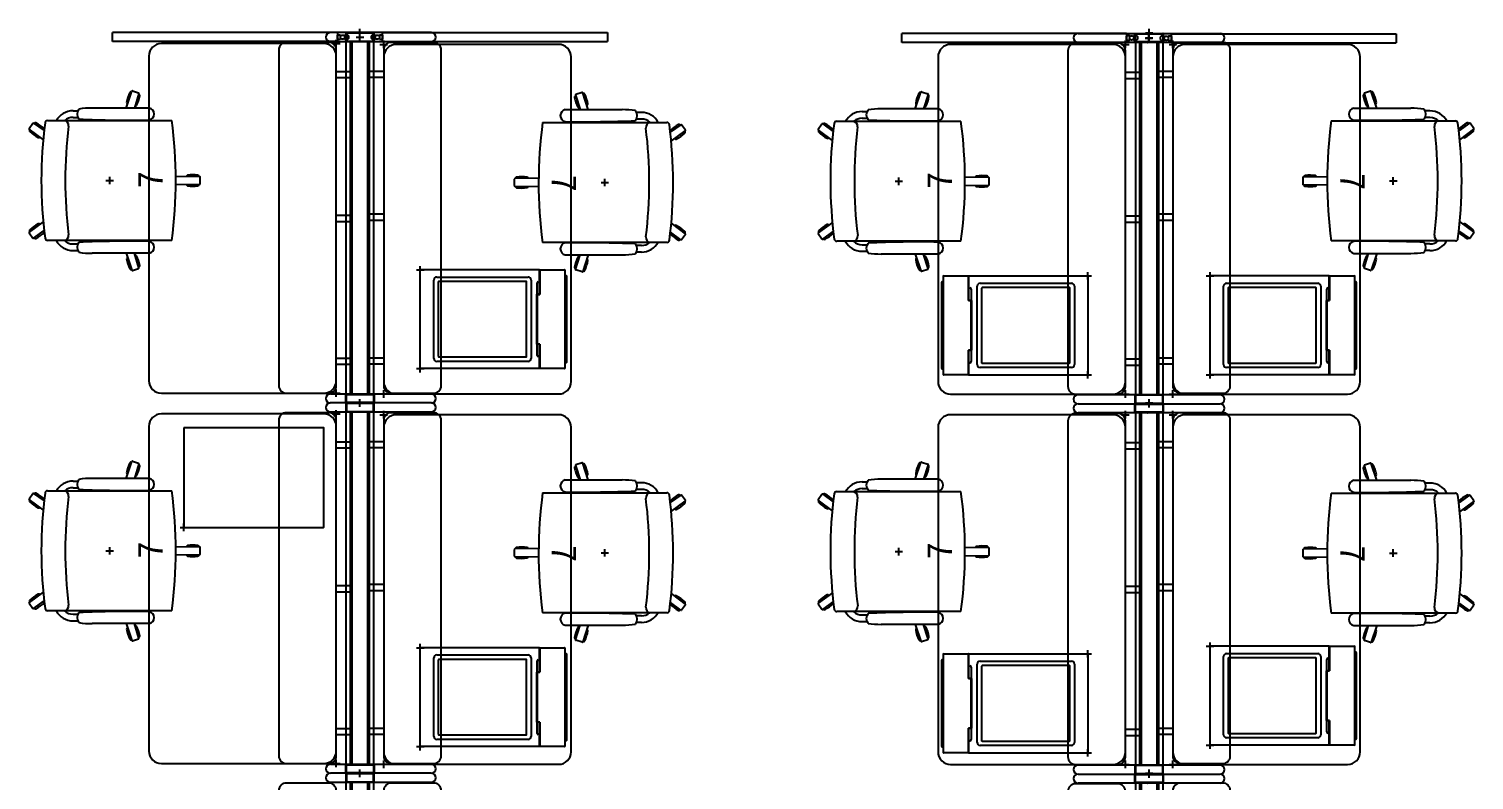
# Model space of a CAD drawing. Header units: millimetres. Extents: x 10479 to 135323, y 879012 to 965592.
# Drawn here: x 40773 to 46559, y 943105 to 946113 of the extents above; entities that cross this region are included whole.
import ezdxf
from ezdxf.enums import TextEntityAlignment as Align

# ---------------------------------------------------------------- set-up
doc = ezdxf.new("R2010")
doc.units = ezdxf.units.MM
doc.header["$PDMODE"] = 2
doc.header["$PDSIZE"] = 15
doc.linetypes.add('03-A31 아트페어 전시관 단면도$0$1층 평면도$0$1층배치도$0$PHANTOM2', pattern=[1.25, 0.625, -0.125, 0.125, -0.125, 0.125, -0.125])
for name, color, linetype in [('$2d', 7, 'Continuous'), ('$2dpanl', 1, 'Continuous'), ('$point', 6, 'Continuous'), ('보루네오', 140, 'Continuous'), ('퍼시스', 210, 'Continuous'), ('퍼시스물량산출제외', 7, 'Continuous')]:
    doc.layers.add(name, color=color, linetype=linetype)

# ---------------------------------------------------------------- blocks, each defined once
blk = doc.blocks.new('GFN142WA')
at = {"layer": '$2dpanl', "color": 0}
for p, q in [((2.273736754432321e-13, -55.5), (2.273736754432321e-13, 118.5)), ((36.00000000000023, 118.5000172114005), (36.00000000000023, 55.5)), ((1447.000000000001, 118.5000172114005), (1447.000000000001, 55.5)), ((1483.000000000001, -55.5), (1483.000000000001, 118.5)), ((1.000000000000227, 56.5), (1.200000000000955, 56.5)), ((1.200000000000955, 56.5), (34.80000000000041, 56.5)), ((2.200000000000955, -54.5), (2.200000000000955, 54.5)), ((2.200000000000955, 54.5), (33.80000000000041, 54.5)), ((33.80000000000041, 54.5), (33.80000000000041, -54.5)), ((34.80000000000041, 56.5), (35.00000000000023, 56.5)), ((36.00000000000023, 55.5), (36.00000000000023, 6)), ((36.00000000000045, 55), (1447.000000000001, 55)), ((36.00000000000045, 38), (1447.000000000001, 38)), ((36.00000000000045, 31.5), (1447.000000000001, 31.5)), ((36.00000000000023, 6), (36.00000000000023, -6)), ((1447.000000000001, 55.5), (1447.000000000001, 6)), ((1447.000000000001, 6), (1447.000000000001, -6)), ((1448.200000000001, 56.5), (1448.000000000001, 56.5)), ((1481.8, 56.5), (1448.200000000001, 56.5)), ((1449.200000000001, 54.5), (1449.200000000001, -54.5)), ((1480.8, 54.5), (1449.200000000001, 54.5)), ((1480.8, -54.5), (1480.8, 54.5)), ((1482.000000000001, 56.5), (1481.8, 56.5)), ((2.273736754432321e-13, -285.5000172112996), (2.273736754432321e-13, -55.5)), ((1.200000000000955, -56.5), (1.000000000000227, -56.5)), ((34.80000000000041, -56.5), (1.200000000000955, -56.5)), ((33.80000000000041, -54.5), (2.200000000000955, -54.5)), ((35.00000000000023, -56.5), (34.80000000000041, -56.5)), ((36.00000000000023, -6), (36.00000000000023, -55.5)), ((36.00000000000045, -31.5), (1447.000000000001, -31.5)), ((36.00000000000045, -38), (1447.000000000001, -38)), ((36.00000000000045, -55), (1447.000000000001, -55)), ((36.00000000000023, -55.5), (36.00000000000023, -285.5000197653999)), ((1447.000000000001, -6), (1447.000000000001, -55.5)), ((1447.000000000001, -55.5), (1447.000000000001, -285.5000197653999)), ((1448.000000000001, -56.5), (1448.200000000001, -56.5)), ((1448.200000000001, -56.5), (1481.8, -56.5)), ((1449.200000000001, -54.5), (1480.8, -54.5)), ((1481.8, -56.5), (1482.000000000001, -56.5)), ((1483.000000000001, -285.5000172112996), (1483.000000000001, -55.5))]:
    blk.add_line(p, q, dxfattribs=at)
for centre, radius, start, end in [((18.00000000000023, 118.5), 18, 5.478538965113342e-05, 180), ((1465.000000000001, 118.5), 18, 0, 179.9999452146104), ((1.000000000000227, 55.5), 1, 90, 180), ((35.00000000000023, 55.5), 1, 7.016477563892661e-15, 90), ((35.50000000000023, 6), 0.5, 306.9171627150918, 7.016477563892661e-15), ((1448.000000000001, 55.5), 1, 90, 180), ((1447.500000000001, 6), 0.5, 180, 233.0828372849082), ((1482.000000000001, 55.5), 1, 0, 90), ((1.000000000000227, -55.5), 1, 180, 270), ((35.00000000000023, -55.5), 1, 270, 7.016477563892661e-15), ((35.50000000000023, -6), 0.5, 7.016477563892661e-15, 53.08283728481513), ((1447.500000000001, -6), 0.5, 126.9171627151849, 180), ((1448.000000000001, -55.5), 1, 180, 270), ((1482.000000000001, -55.5), 1, 270, 0), ((18.00000000000023, -285.5), 18, 180.0000547853897, 359.9999370846884), ((1465.000000000001, -285.5), 18, 180.0000629153116, 359.9999452146104)]:
    blk.add_arc(centre, radius, start, end, dxfattribs=at)
at = {"layer": '$point'}
for p in [(0, 0), (1483, 0)]:
    blk.add_point(p, dxfattribs=at)
blk = doc.blocks.new('GFN4092F')
at = {"layer": '$2dpanl', "color": 0}
for p, q in [((-8.500000000000114, -49.61421356229994), (-8.500000000000114, -60.39095548909995)), ((-4.592893218799986, -45.29289321880003), (-8.207106781199968, -48.90710678109997)), ((3.885786437599904, -45), (-3.885786437599904, -45)), ((8.207106781199968, -48.90710678109997), (4.592893218799986, -45.29289321880003)), ((8.499999999999886, -60.39095548909995), (8.499999999999886, -49.61421356229994)), ((-18.00000000000011, -90.39999999999992), (-18.00000000000028, -990.4)), ((-18.00000000000011, -90.39999999999992), (17.99999999999989, -90.39999999999998)), ((-8.500000000000114, -79.40904451079996), (-8.500000000000114, -89.39999999999998)), ((-8.231353701599915, -61.07295384919996), (-5.796986060482652, -63.68349353619158)), ((-5.796986060534437, -76.11650646376006), (-8.231353668100041, -78.72704611480003)), ((7.499999999999886, -90.39999999999998), (-7.500000000000114, -90.39999999999998)), ((5.796986060482425, -63.68349353619163), (8.231353701599915, -61.07295384919996)), ((8.231353701599915, -78.72704615069995), (5.796986060532276, -76.11650646376188)), ((8.499999999999886, -89.39999999999998), (8.499999999999886, -79.40904451079996)), ((17.99999999999989, -90.39999999999998), (17.99999999999972, -990.4)), ((17.99999999999972, -990.4), (-18.00000000000028, -990.4))]:
    blk.add_line(p, q, dxfattribs=at)
blk.add_circle((-1.13686837721616e-13, -69.89999999999998), 8.499999999999988, dxfattribs=at)
for centre, start, end in [((-7.500000000000114, -49.61421356229994), 134.9999999999954, 180), ((-3.885786437599904, -46), 89.99999999999999, 134.9999999999954), ((3.885786437599904, -46), 45.0000000000046, 89.99999999999999), ((7.499999999999886, -49.61421356229994), 0, 45.0000000000046), ((-7.500000000000114, -60.39095548909995), 180, 223.0000000000016), ((-7.500000000000114, -79.40904451079996), 136.9999999999984, 180), ((-7.500000000000114, -89.39999999999998), 180, 270), ((7.499999999999886, -89.39999999999998), 270, 0), ((7.499999999999886, -60.39095548909995), 316.9999999999985, 0), ((7.499999999999886, -79.40904451079996), 0, 43.00000000000153)]:
    blk.add_arc(centre, 1, start, end, dxfattribs=at)
at = {"layer": '$point'}
blk.add_point((0, 0), dxfattribs=at)
blk = doc.blocks.new('의자_사무용의자_퍼시스_CH0501')
at = {"layer": '퍼시스'}
for p, q in [((-231.2699333531823, 304.7127555967933, 3.434173933669626e-06), (-200.6942816711282, 262.3550813556079, 3.434173933669626e-06)), ((-209.7930280152687, 322.7887766497323, 3.434173933669626e-06), (-230.8274698690172, 307.5063600901282, 3.434173933669626e-06)), ((-165.1579762113426, 266.0127323778631, 3.434173933669626e-06), (-206.9994235219337, 322.3463131655672, 3.434173933669626e-06)), ((163.738160381461, 266.0127323778631, 3.434173933669626e-06), (205.5796076920523, 322.3463131655672, 3.434173933669626e-06)), ((229.8501175233007, 304.7127555967933, 3.434173933669626e-06), (199.5838266443092, 262.783651260033, 3.434173933669626e-06)), ((208.3732121853871, 322.7887766497323, 3.434173933669626e-06), (229.4076540391356, 307.5063600901282, 3.434173933669626e-06)), ((-240.2056432320807, -248.6832200672904), (-240.2056432320807, 248.689977442341)), ((240.2056432320807, 249.0427284086896), (240.2056432320809, -249.0494857837396)), ((-280.5048517769321, 146.8318078978531), (-280.5048517769322, 127.3749237132226)), ((-253.9048517769322, 146.8318078978531), (-253.9048517769322, 127.168141023881)), ((252.4850359470506, 146.8318078978531), (252.4850359470506, 127.168141023881)), ((279.0850359470507, 146.8318078978531), (279.0850359470507, 127.3749237132226)), ((-291.4464003078556, -158.000657199244), (-291.4464003078556, 69.99934280075573)), ((290.026584477974, -158.000657199244), (290.026584477974, 69.99934280075573)), ((-359.9782163698192, -91.05287315008526), (-351.9437745160706, -115.7803425737591)), ((-291.4464003078556, -65.92357599682452), (-358.6941373259751, -88.53272612874389)), ((-349.4236274947305, -117.0644216175995), (-291.4464003078556, -98.69781866850951)), ((290.026584477974, -65.92357599682452), (357.2743214960936, -88.53272612874389)), ((348.0038116648489, -117.0644216175995), (290.026584477974, -98.69781866850951)), ((358.5584005399376, -91.05287315008526), (350.523958686189, -115.7803425737591)), ((-16.6415742209089, -264.876290832644), (-15.12286879203937, -360.2017022079751)), ((14.87713120796066, -360.2017022079751), (15.87357535392005, -264.907796519593)), ((-13.12286879203929, -362.2017022079751), (12.87713120796058, -362.2017022079751))]:
    blk.add_line(p, q, dxfattribs=at)
for centre, radius, start, end in [((-227.3234265319099, 297.4396202960115, 3.434173933669626e-06), 5.294800910212464, 114.2056964621144, 206.9165298285203), ((-100.2182963485619, 366.6095906516435, 3.434173933669626e-06), 149.9999999999991, 208.4969880495129, 224.3537113388789), ((-229.6518993644321, 305.8883261013782, 3.434173933669626e-06), 2.000000000000201, 126.0000000000008, 215.9999999999935), ((-208.622163132788, 321.1410325322937, 3.434173933669626e-06), 2.021382014756166, 36.60290912648927, 125.3970908735075), ((-201.2983809562209, 316.3903636138109, 3.434173933669626e-06), 5.260657245904929, 44.76435560388612, 137.8428333174539), ((-306.3639948139787, 216.8359737511485, 3.434173933669626e-06), 149.9999999999982, 27.64628866112098, 43.50301195048741), ((304.9441789840973, 216.8359737511485, 3.434173933669626e-06), 149.9999999999982, 136.4969880495126, 152.353711338879), ((199.8785651263393, 316.3903636138109, 3.434173933669626e-06), 5.260657245904929, 42.15716668254613, 135.2356443961139), ((207.2023473029064, 321.1410325322937, 3.434173933669626e-06), 2.021382014756166, 54.60290912649248, 143.3970908735108), ((98.79848051868034, 366.6095906516434, 3.434173933669626e-06), 149.9999999999991, 315.7941993335114, 331.5030119504871), ((225.9036107020283, 297.4396202960115, 3.434173933669626e-06), 5.294800910212464, 333.0834701714797, 65.79430353788554), ((228.2320835345507, 305.8883261013782, 3.434173933669626e-06), 2.000000000000175, 324.0000000000056, 54.00000000000021), ((-230.2056432320808, 248.689977442341), 10.00000000000003, 97.43297515626791, 180), ((1.360045956386979, -1526.268425335218), 1799.999999999998, 82.6548208566902, 97.43297515626791), ((-203.8431790144623, 265.3805610685423, 3.434173933669626e-06), 5.136867408254691, 225.0243162908411, 227.4758952169042), ((-178.0548905631911, 284.1082448972517, 3.434173933669626e-06), 5.125237346198296, 301.7200476735532, 27.03382530827133), ((176.6350747333095, 284.1082448972517, 3.434173933669626e-06), 5.125237346198296, 152.9661746917286, 238.2799523264468), ((230.2056432320808, 249.0427284086896), 9.999999999999986, 0, 82.65482085669554), ((-204.2048517769321, 146.831807897853), 76.30000000000014, 118.1532898685476, 179.9999999999999), ((-204.2048517769336, 146.8318078978533), 49.69999999999863, 136.4157996949641, 180.0000000000003), ((-220.0291256008402, 184.9644231169094), 20.54402028639295, 190.8536220679752, 276.3109044319463), ((1.360045956385716, -1622.066880269535), 1799.999999999958, 83.09376716883624, 96.9924983427117), ((220.0514400196532, 185.347144104093), 20.59767856655886, 263.7268056393394, 348.0890736227411), ((202.7850359470505, 146.831807897853), 76.30000000000014, 1.017777498068325e-13, 61.84671013145237), ((202.785035947052, 146.8318078978533), 49.69999999999864, 359.9999999999997, 41.15519904450757), ((82.43819667510148, 69.99934280075573), 373.8845969829571, 171.8203781251957, 180), ((-267.4464003078564, 96.6259872758234), 33.37335552493232, 52.75918343512159, 127.2408165648748), ((-5272.656797902754, -85.40463138923754), 5029.734327600221, 359.1729999939453, 2.376920322650859), ((5271.236982072873, -85.40463138923754), 5029.734327600221, 177.6230796773491, 180.8270000060547), ((266.0265844779748, 96.6259872758234), 33.37335552493232, 52.75918343512515, 127.2408165648784), ((-83.85801250498325, 69.99934280075573), 373.8845969829571, 0, 8.17962187480423), ((-358.0501957652855, -90.44803972857504), 2.020664969578486, 108.5829974361289, 197.417002563765), ((-351.2661154975841, -84.95191427855873, 3.434173933669626e-06), 5.262130087322181, 116.7789281652038, 209.8372273107708), ((-289.0531826574073, -215.6385371062379, 3.434173933669626e-06), 149.9999999999926, 99.64628866112045, 115.5030119504874), ((-367.7938328366083, 26.70026565676529), 150.0000000000014, 280.4969880495126, 296.3537113388792), ((-313.3829887976419, -72.8284267147839, 3.434173933669626e-06), 5.132556718794893, 13.59952950896026, 99.02345664238484), ((-303.5313217284353, -103.1423155935661), 5.125301761489568, 296.9668856881617, 24.15810064410895), ((302.1115058985538, -103.1423155935661), 5.125301761489588, 155.8418993558911, 243.033114311837), ((366.3740170067267, 26.70026565676529), 150.0000000000014, 243.6462886611208, 259.503011950487), ((311.9631729677606, -72.8284267147839, 3.434173933669626e-06), 5.132556718794893, 80.97654335761513, 166.4004704910398), ((287.6333668275257, -215.6385371062379, 3.434173933669626e-06), 149.9999999999926, 64.49698804951262, 80.35371133887955), ((349.8462996677025, -84.95191427855873, 3.434173933669626e-06), 5.262130087322181, 330.1627726892291, 63.22107183479624), ((356.6303799354041, -90.44803972857504), 2.020664969578471, 342.5829974362343, 71.41700256387192), ((-350.0416614834804, -115.1623085850092), 1.999999999999995, 198.0000000000003, 288.0000000000002), ((-341.3326169477833, -115.6236166253514), 5.237935838988332, 185.7910374129239, 279.5205284190794), ((-267.4464003078556, -153.6006571992443), 24.39999999999991, 190.388857815469, 349.6111421845309), ((266.026584477974, -153.6006571992443), 24.39999999999996, 190.388857815469, 349.6111421845309), ((339.9128011179017, -115.6236166253514), 5.237935838988332, 260.4794715809206, 354.208962587076), ((348.6218456535988, -115.1623085850092), 1.999999999999995, 251.9999999999998, 341.9999999999997), ((1.360045956384813, 1535.033690713933), 1800.000000000003, 262.2874549339068, 277.6251804422461), ((127.2821794941769, -333.2470741452695), 150, 171.646288661121, 187.5030119504869), ((-15.86377224505378, -312.3896369097059), 5.344990330819114, 91.13599517648616, 169.9240290671843), ((15.61803466097507, -312.3896369097059), 5.344990330819107, 10.07597093281581, 91.9845635864769), ((-127.5279170782555, -333.2470741452695), 150, 352.4969880495131, 8.353711338879009), ((-16.22292956451035, -352.0237685068884), 5.273181219850714, 188.8366172949193, 282.0411564144381), ((-13.12286879203929, -360.2017022079751), 1.999999999999982, 180, 270.0000000000004), ((12.87713120796058, -360.2017022079751), 1.999999999999996, 270, 0), ((15.97719198043182, -352.0237685068884), 5.273181219850716, 257.9588435855619, 351.1633827050807)]:
    blk.add_arc(centre, radius, start, end, dxfattribs=at)
blk.add_point((0, 0), dxfattribs=at)
blk.add_text('7', height=100).set_placement((-31.05493283553415, -212.3920228777151))
blk = doc.blocks.new('책상_책상_퍼시스_GDN014M')
at = {"layer": '퍼시스'}
for p, q in [((1350, 0), (50, 0)), ((0, -50), (0, -700)), ((1400, -700), (1400, -50)), ((50, -750), (1350, -750))]:
    blk.add_line(p, q, dxfattribs=at)
for centre, start, end in [((50, -50), 90, 180), ((1350, -50), 0, 90), ((50, -700), 180, 270), ((1350, -700), 270, 0)]:
    blk.add_arc(centre, 50, start, end, dxfattribs=at)
for p in [(0, 0), (1400, 0)]:
    blk.add_point(p, dxfattribs=at)
at = {"layer": '퍼시스', "flags": 8}
for tag, p in [('CODE', (554.5424944068225, -406.8185772713152)), ('SIZE', (554.5424944068225, -566.8185772713152))]:
    blk.add_attdef(tag, text='', height=60, dxfattribs=at).set_placement(p, align=Align.BOTTOM_LEFT)
at = {"layer": '퍼시스'}
blk.add_attdef('COLOR', text='', height=60, dxfattribs=at).set_placement((554.5424944068225, -486.8185772713152), align=Align.BOTTOM_LEFT)
blk = doc.blocks.new('GTN214')
at = {"layer": '$2d', "color": 0}
for p, q in [((180, -32.80000000000018), (155, -32.80000000000024)), ((155, -95.00000000000006), (155, -32.80000000000024)), ((180, -95.00000000000006), (180, -32.80000000000018)), ((731, -95.00000000000006), (731, -32.80000000000024)), ((756, -32.80000000000018), (731, -32.80000000000024)), ((756, -95.00000000000006), (756, -32.80000000000018)), ((1303, -95.00000000000006), (1303, -32.80000000000018)), ((1303, -32.80000000000018), (1328, -32.80000000000024)), ((1328, -95.00000000000006), (1328, -32.80000000000024)), ((1414, -95.00000000000003), (69, -95.00000000000006)), ((39, -125.0000000000001), (39, -295)), ((1444, -295.0000000000001), (1444, -125)), ((69, -325), (1414, -325.0000000000001))]:
    blk.add_line(p, q, dxfattribs=at)
for centre, start, end in [((69, -125.0000000000001), 90, 180), ((1414, -125), 0, 90), ((69, -295), 180, 270), ((1414, -295.0000000000001), 270, 0)]:
    blk.add_arc(centre, 30, start, end, dxfattribs=at)
at = {"layer": '$point'}
for p in [(0, 0), (1483, 0)]:
    blk.add_point(p, dxfattribs=at)
blk = doc.blocks.new('GFN142J')
at = {"layer": '$2dpanl', "color": 0}
for p, q in [((2.273736754432321e-13, -55.5), (2.273736754432321e-13, 284.5)), ((36.00000000000023, 284.5000172114005), (36.00000000000023, 55.5)), ((1447.000000000001, 284.5000172114005), (1447.000000000001, 55.5)), ((1483.000000000001, -55.5), (1483.000000000001, 284.5)), ((1.000000000000227, 56.5), (1.200000000000955, 56.5)), ((1.200000000000955, 56.5), (34.80000000000041, 56.5)), ((2.200000000000955, -54.5), (2.200000000000955, 54.5)), ((2.200000000000955, 54.5), (33.80000000000041, 54.5)), ((33.80000000000041, 54.5), (33.80000000000041, -54.5)), ((34.80000000000041, 56.5), (35.00000000000023, 56.5)), ((36.00000000000023, 55.5), (36.00000000000023, 6)), ((36.00000000000045, 55), (1447.000000000001, 55)), ((36.00000000000045, 38), (1447.000000000001, 38)), ((36.00000000000045, 31.5), (1447.000000000001, 31.5)), ((36.00000000000023, 6), (36.00000000000023, -6)), ((1447.000000000001, 55.5), (1447.000000000001, 6)), ((1447.000000000001, 6), (1447.000000000001, -6)), ((1448.200000000001, 56.5), (1448.000000000001, 56.5)), ((1481.8, 56.5), (1448.200000000001, 56.5)), ((1449.200000000001, 54.5), (1449.200000000001, -54.5)), ((1480.8, 54.5), (1449.200000000001, 54.5)), ((1480.8, -54.5), (1480.8, 54.5)), ((1482.000000000001, 56.5), (1481.8, 56.5)), ((2.273736754432321e-13, -284.5000172112996), (2.273736754432321e-13, -55.5)), ((1.200000000000955, -56.5), (1.000000000000227, -56.5)), ((34.80000000000041, -56.5), (1.200000000000955, -56.5)), ((33.80000000000041, -54.5), (2.200000000000955, -54.5)), ((35.00000000000023, -56.5), (34.80000000000041, -56.5)), ((36.00000000000023, -6), (36.00000000000023, -55.5)), ((36.00000000000045, -31.5), (1447.000000000001, -31.5)), ((36.00000000000045, -38), (1447.000000000001, -38)), ((36.00000000000045, -55), (1447.000000000001, -55)), ((36.00000000000023, -55.5), (36.00000000000023, -284.5000197653999)), ((1447.000000000001, -6), (1447.000000000001, -55.5)), ((1447.000000000001, -55.5), (1447.000000000001, -284.5000197653999)), ((1448.000000000001, -56.5), (1448.200000000001, -56.5)), ((1448.200000000001, -56.5), (1481.8, -56.5)), ((1449.200000000001, -54.5), (1480.8, -54.5)), ((1481.8, -56.5), (1482.000000000001, -56.5)), ((1483.000000000001, -284.5000172112996), (1483.000000000001, -55.5))]:
    blk.add_line(p, q, dxfattribs=at)
for centre, radius, start, end in [((18.00000000000023, 284.5), 18, 5.478538965113342e-05, 180), ((1465.000000000001, 284.5), 18, 0, 179.9999452146104), ((1.000000000000227, 55.5), 1, 90, 180), ((35.00000000000023, 55.5), 1, 7.016477563892661e-15, 90), ((35.50000000000023, 6), 0.5, 306.9171627150918, 7.016477563892661e-15), ((1448.000000000001, 55.5), 1, 90, 180), ((1447.500000000001, 6), 0.5, 180, 233.0828372849082), ((1482.000000000001, 55.5), 1, 0, 90), ((1.000000000000227, -55.5), 1, 180, 270), ((35.00000000000023, -55.5), 1, 270, 7.016477563892661e-15), ((35.50000000000023, -6), 0.5, 7.016477563892661e-15, 53.08283728481513), ((1447.500000000001, -6), 0.5, 126.9171627151849, 180), ((1448.000000000001, -55.5), 1, 180, 270), ((1482.000000000001, -55.5), 1, 270, 0), ((18.00000000000023, -284.5), 18, 180.0000547853897, 359.9999370846884), ((1465.000000000001, -284.5), 18, 180.0000629153116, 359.9999452146104)]:
    blk.add_arc(centre, radius, start, end, dxfattribs=at)
at = {"layer": '$point'}
for p in [(0, 0), (1483, 0)]:
    blk.add_point(p, dxfattribs=at)
blk = doc.blocks.new('서랍_서랍_퍼시스_엑스페이스')
at = {"layer": '퍼시스', "linetype": 'Continuous'}
for p, q in [((1, 0), (395, 0)), ((0, -477), (0, -1)), ((41, -54), (355, -54)), ((396, -477), (396, -1)), ((29, -431.5), (29, -66)), ((47, -74), (47, -423.5)), ((347, -72), (49, -72)), ((349, -423.5), (349, -74)), ((367, -66), (367, -431.5)), ((355, -443.5), (41, -443.5)), ((49, -425.5), (347, -425.5)), ((0, -577), (0, -478.5)), ((0.5, -477.5), (98.5, -477.5)), ((98.5, -478), (0.5, -478)), ((48, -472.45), (48, -472.5500000000002)), ((52.95000000000027, -467.5), (97.5, -467.5)), ((97.5, -467.5), (98, -468.000001931)), ((97.5, -477.5), (97.5, -467.5)), ((97.5, -477.5), (98.00000000010004, -476.9999999999002)), ((98, -466.5), (298, -466.5)), ((98, -477), (98, -466.5)), ((98.5, -478.0033632143002), (98.5, -468.0000510730001)), ((99, -467.5), (101, -467.5)), ((297, -467.5), (101.0522463498, -467.5278640450001)), ((297.5, -468.0000510730001), (297.5, -478.0033632143002)), ((297.5, -477.5), (395.5, -477.5)), ((395.5, -478), (297.5, -478)), ((298, -477), (298, -466.5)), ((298, -468.000001931), (298.5, -467.5)), ((298.5, -477.5), (298, -477)), ((298.5, -467.5), (343.0500000000002, -467.5)), ((298.5, -467.5), (298.5, -477.5)), ((348, -472.4501073536001), (348, -472.5500000000002)), ((396, -478.5), (396, -577)), ((3, -580), (393, -580)), ((24, -584.0500000000002), (24, -580)), ((371.0500000000002, -585), (24.95000000000027, -585)), ((372, -580), (372, -584.0499996620001))]:
    blk.add_line(p, q, dxfattribs=at)
for centre, radius, start, end in [((1, -1), 1, 90, 180), ((395, -1), 1, 0, 90), ((41, -66), 12, 90, 180), ((355, -66), 12, 0, 90), ((49, -74), 2, 90, 180), ((347, -74), 2, 0, 90), ((41, -431.5), 12, 180, 270), ((49, -423.5), 2, 180, 270), ((347, -423.5), 2, 270, 0), ((355, -431.5), 12, 270, 0), ((0.5, -477), 0.5, 180, 270), ((0.5, -478.5), 0.5, 90, 180), ((52.95000000000027, -472.45), 4.95, 90, 180), ((52.95000000000027, -472.5500000000002), 4.95, 180, 270), ((99, -468), 0.5, 90, 180), ((101, -468), 0.5, 70.87280397609828, 90), ((297, -468), 0.5, 0, 90), ((343.0500000000002, -472.45), 4.95, 0, 90), ((343.0500000000002, -472.5500000000002), 4.95, 270, 0), ((395.5, -477), 0.5, 270, 0), ((395.5, -478.5), 0.5, 0, 90), ((3, -577), 3, 180, 270), ((393, -577), 3, 270, 0), ((24.95000000000027, -584.0500000000002), 0.95, 180, 270), ((371.0500000000002, -584.0500000000002), 0.95, 270, 0)]:
    blk.add_arc(centre, radius, start, end, dxfattribs=at)
at = {"layer": '퍼시스', "linetype": 'Continuous', "start_tangent": (-0.999993126533611, 0.003707679265217382), "end_tangent": (-0.9932110552605222, -0.1163262640519332)}
blk.add_spline([(101.0542452555001, -467.5278902289001), (101, -467.5309600500002)], degree=3, dxfattribs=at)
at = {"layer": '퍼시스'}
for p in [(0, 0), (396, 0)]:
    blk.add_point(p, dxfattribs=at)
for tag, p in [('CODE', (29, -273.5249316664167)), ('SIZE', (28.99999999999997, -433.5249316664167))]:
    blk.add_attdef(tag, text='', height=60, dxfattribs=at).set_placement(p, align=Align.BOTTOM_LEFT)
at = {"layer": '퍼시스', "flags": 8}
blk.add_attdef('COLOR', text='', height=60, dxfattribs=at).set_placement((28.99999999999999, -353.5249316664167), align=Align.BOTTOM_LEFT)
blk = doc.blocks.new('서랍_서랍_보루네오')
at = {"layer": '보루네오', "linetype": 'ByBlock'}
for p, q in [((398, 0), (1, 0)), ((0, -1), (0, -559)), ((399, -559), (399, -1)), ((1, -560), (398, -560))]:
    blk.add_line(p, q, dxfattribs=at)
for centre, start, end in [((1, -1), 90, 180), ((398, -1), 0, 90), ((1, -559), 180, 270), ((398, -559), 270, 0)]:
    blk.add_arc(centre, 1, start, end, dxfattribs=at)
at = {"layer": '보루네오'}
blk.add_point((0, 0), dxfattribs=at)
at = {"layer": '보루네오', "flags": 8}
for tag, p in [('CODE', (81.94842426128184, -231.6014055589879, 0.0001424959249192)), ('SIZE', (81.94842426128184, -391.6014055589879, 0.0001424959249192))]:
    blk.add_attdef(tag, text='', height=60, dxfattribs=at).set_placement(p, align=Align.BOTTOM_LEFT)
at = {"layer": '보루네오'}
blk.add_attdef('COLOR', text='', height=60, dxfattribs=at).set_placement((81.94842426128184, -311.601405558988, 0.0001424959249192), align=Align.BOTTOM_LEFT)

msp = doc.modelspace()

# ---------------------------------------------------------------- block references
at = {"layer": '보루네오', "rotation": 89.99999999999999}
msp.add_blockref('서랍_서랍_보루네오', (41393.51681646499, 944116.6529008552), dxfattribs=at)
at = {"layer": '퍼시스', "linetype": '03-A31 아트페어 전시관 단면도$0$1층 평면도$0$1층배치도$0$PHANTOM2', "ltscale": 100}
for p, rotation in [((42003.27510307897, 946053.8411213818), 270), ((42193.27510307897, 944650.7827234019), 90), ((45162.58071655412, 946050.7243254234), 270), ((45352.58071655412, 944650.7243254229), 90), ((42003.27510307897, 944570.8411213814), 270), ((42193.27510307897, 943167.7827234019), 90), ((45162.58071655412, 944567.7243254229), 270), ((45352.58071655412, 943167.7243254229), 90)]:
    msp.add_blockref('책상_책상_퍼시스_GDN014M', p, dxfattribs=dict(at, rotation=rotation))
at = {"layer": '퍼시스'}
for name, p, rotation in [('의자_사무용의자_퍼시스_CH0501', (41096.13259640503, 945505.7734047647), 90), ('의자_사무용의자_퍼시스_CH0501', (43078.31982375011, 945497.9612128234), 270), ('의자_사무용의자_퍼시스_CH0501', (44255.43820988019, 945502.6566088062), 90), ('의자_사무용의자_퍼시스_CH0501', (46235.33682490703, 945503.9976043075), 270), ('서랍_서랍_퍼시스_엑스페이스', (42339.73325360547, 944752.2612879139), 90), ('서랍_서랍_퍼시스_엑스페이스', (45012.58071655412, 945123.6951264341), 270), ('서랍_서랍_퍼시스_엑스페이스', (45501.58069286965, 944727.6951264336), 90), ('의자_사무용의자_퍼시스_CH0501', (41096.13259640503, 944022.7734047647), 90), ('의자_사무용의자_퍼시스_CH0501', (43078.31982375011, 944014.9612128234), 270), ('의자_사무용의자_퍼시스_CH0501', (44255.43820988019, 944019.6566088062), 90), ('의자_사무용의자_퍼시스_CH0501', (46235.33682490703, 944013.7316194882), 270), ('서랍_서랍_퍼시스_엑스페이스', (42339.73325360547, 943238.6587349495), 90), ('서랍_서랍_퍼시스_엑스페이스', (45501.58069286965, 943244.6951264336), 90), ('서랍_서랍_퍼시스_엑스페이스', (45012.58071655412, 943610.0925734707), 270)]:
    msp.add_blockref(name, p, dxfattribs=dict(at, rotation=rotation))
at = {"layer": '퍼시스물량산출제외'}
for name, p, rotation in [('GFN4092F', (42098.27510307897, 946079.8703203707), 270), ('GFN142WA', (42098.27510307897, 944614.7827234019), 90), ('GFN4092F', (42098.27510307897, 946079.7827234019), 90), ('GFN4092F', (45257.58071655412, 946076.7243254229), 270), ('GFN142J', (45257.58071655412, 946094.7243254229), 270), ('GFN4092F', (45256.62529685003, 946075.4579400292), 90), ('GFN142WA', (42098.27510307897, 943131.7827234019), 90), ('GFN142J', (45257.58071655412, 944611.7243254229), 270), ('GFN142WA', (42098.27510307897, 941648.7827234019), 90), ('GFN142J', (45257.58071655412, 943128.6951264332), 270)]:
    msp.add_blockref(name, p, dxfattribs=dict(at, rotation=rotation))
at = {"layer": '퍼시스물량산출제외', "linetype": '03-A31 아트페어 전시관 단면도$0$1층 평면도$0$1층배치도$0$PHANTOM2', "ltscale": 100}
for p, rotation in [((42098.27510307897, 946097.8411213814), 270), ((42098.27510307897, 944614.7827234019), 90), ((45257.58071655412, 946094.7243254229), 270), ((45257.58071655412, 944614.7243254229), 90), ((42098.27510307897, 944614.8411213814), 270), ((42098.27510307897, 943131.7827234019), 90), ((45257.58071655412, 944611.7243254229), 270), ((45257.58071655412, 943131.7243254229), 90), ((42098.27510307897, 943131.8119223916), 270), ((42098.27510307897, 941648.7827234019), 90), ((45257.58071655412, 943128.6951264332), 270), ((45257.58071655412, 941648.6951264332), 90)]:
    msp.add_blockref('GTN214', p, dxfattribs=dict(at, rotation=rotation))

doc.saveas('drawing.dxf')
